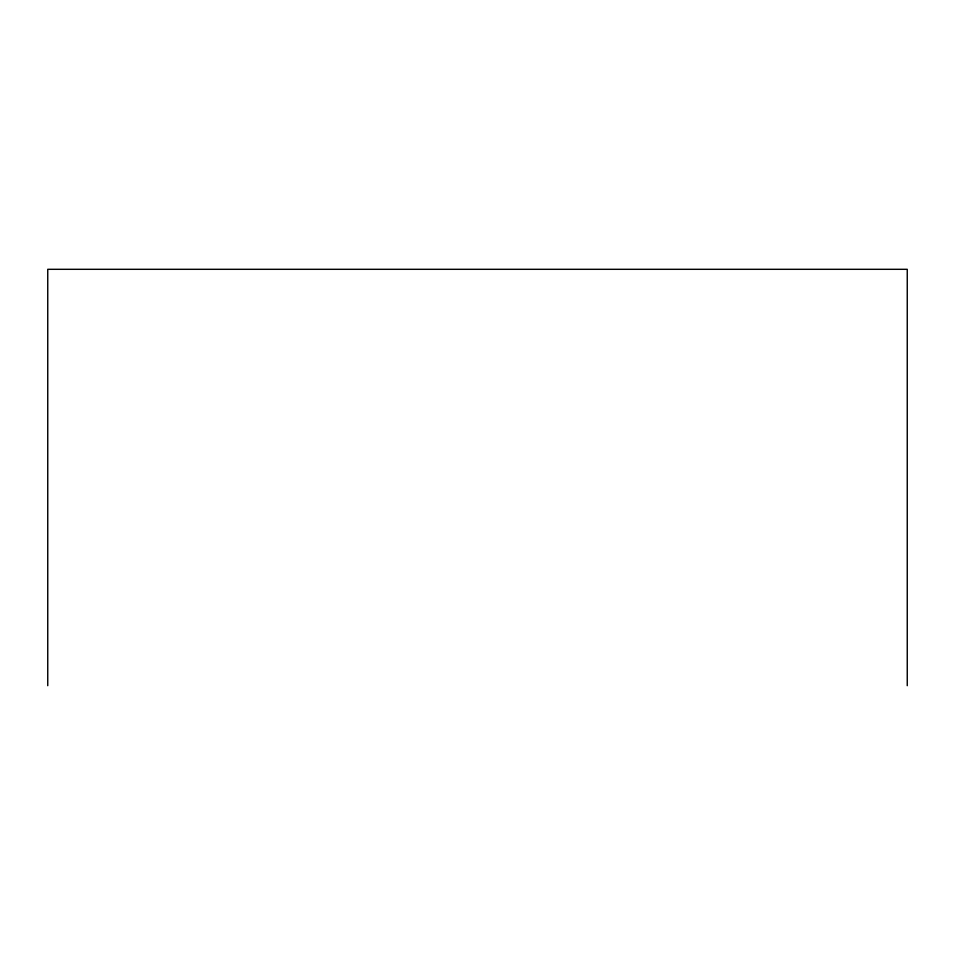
<?xml version="1.0" encoding="UTF-8"?>
<svg xmlns="http://www.w3.org/2000/svg" width="955" height="955" viewBox="0 0 955 955"><rect width="100%" height="100%" fill="white"/><g stroke="black" fill="none" stroke-linecap="round" stroke-linejoin="round"><path stroke-width="1.43" d="M907.25 685.69L907.25 269.31L47.75 269.31L47.75 685.69"/></g></svg>
